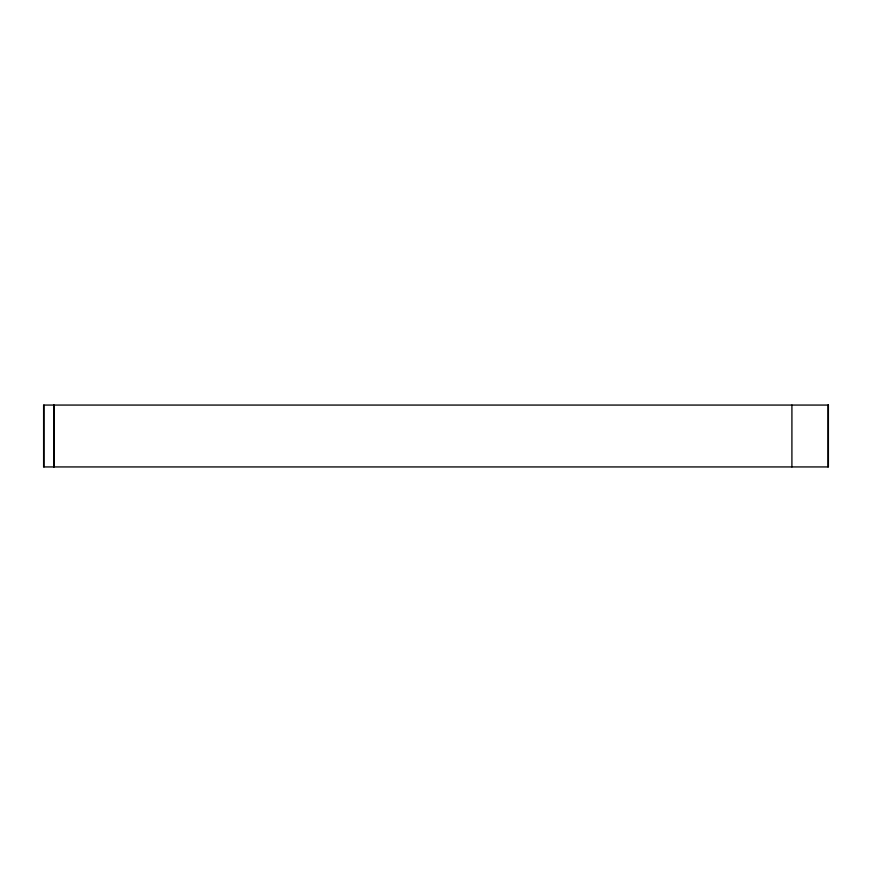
<?xml version="1.0" encoding="UTF-8"?>
<svg xmlns="http://www.w3.org/2000/svg" width="872" height="872" viewBox="0 0 872 872"><rect width="100%" height="100%" fill="white"/><g stroke="black" fill="none" stroke-linecap="round" stroke-linejoin="round"><path stroke-width="1.31" d="M828.04 405.066L828.04 466.934M791.918 405.066L791.907 466.934M54.031 405.066L54.031 466.934M53.683 405.066L53.683 466.934M43.949 405.066L43.949 466.934M828.4 405.066L43.6 405.066L43.6 466.934L828.4 466.934L828.4 405.066"/></g></svg>
